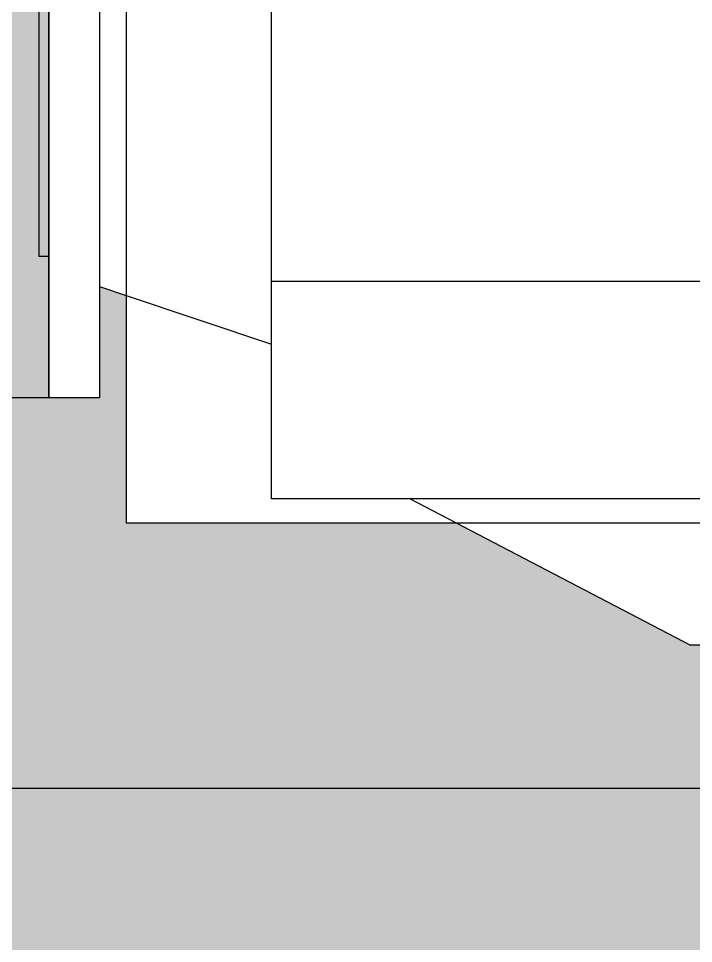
# Model space of a CAD drawing. Extents: x -18489 to 27370, y -8745 to 11880.
# Drawn here: x -14476.1 to -14433.7, y 2439.8 to 2497.9 of the extents above; entities that cross this region are included whole.
import ezdxf

# ---------------------------------------------------------------- set-up
doc = ezdxf.new("R2010")
doc.units = 0
doc.header["$LTSCALE"] = 100
for name, color, linetype in [('188K-SM-03-F10-MECH-EQ-Y2257103$0$0 Xref', 8, 'Continuous'), ('188K-SM-03-F10-MECH-EQ-Y2257103$0$M-EQU-FOUNDATION', 8, 'Continuous'), ('188K-SM-03-F10-MECH-EQ-Y2257103$0$Micron CUP L10 HVAC EQU$0$M-MECH-EQU', 136, 'Continuous'), ('188K-SM-03-F10-MECH-EQ-Y2257103$0$Micron CUP L10 HVAC EQU$0$M-PHASE1 AREA', 252, 'Continuous')]:
    doc.layers.add(name, color=color, linetype=linetype)

# ---------------------------------------------------------------- blocks, each defined once
blk = doc.blocks.new('188K-SM-03-F10-MECH-EQ-Y2257103$0$Micron CUP L10 HVAC EQU$0$A$C0c53ceb0')
at = {"layer": '188K-SM-03-F10-MECH-EQ-Y2257103$0$Micron CUP L10 HVAC EQU$0$M-PHASE1 AREA'}
for p, q in [((16689.57752, 15566.28856), (16689.57752, 16200.62033)), ((16683.23456, 16111.82215), (16683.23456, 15655.08454)), ((16689.57752, 15566.28856), (16503.33772, 15566.28856)), ((13383.58898, 15321.00495), (18509.19987, 15321.00495))]:
    blk.add_line(p, q, dxfattribs=at)
blk.add_wipeout([(16738.04308, 16279.54634), (17254.41031, 16279.54634), (17254.41031, 16540.26739), (17660.39929, 16540.26739), (17660.39929, 16279.54634), (18176.76653, 16279.54634), (18176.76653, 15487.36034), (17968.57249, 15487.36034), (17822.16053, 15410.85679), (17660.39929, 15410.85679), (17660.39929, 15226.63929), (17254.41031, 15226.63929), (17254.41031, 15410.85679), (17113.87378, 15410.85679), (17092.64908, 15410.85679), (16946.23711, 15487.36034), (16738.04308, 15487.36034), (16738.04308, 15630.5612), (16721.29603, 15636.17758), (16721.29603, 15566.27445), (16689.57814, 15566.27445), (16689.57814, 16200.63223), (16721.29603, 16200.63223), (16721.29603, 16130.7291), (16738.04308, 16136.34549)]).dxf.layer = '188K-SM-03-F10-MECH-EQ-Y2257103$0$Micron CUP L10 HVAC EQU$0$M-PHASE1 AREA'
for p, q in [((16738.04308, 16279.54634), (16738.04308, 15487.36034)), ((16829.3906, 15502.83867), (16829.3906, 16264.06801)), ((16689.57814, 16200.63223), (16689.57814, 15566.27445)), ((16721.29603, 16200.63223), (16721.29603, 15566.27445)), ((16689.57814, 15655.08454), (16683.23456, 15655.08454)), ((18085.41901, 15639.2256), (16829.3906, 15639.2256)), ((16721.29603, 15636.17758), (16738.04308, 15630.5612)), ((16738.04308, 15630.5612), (16829.3906, 15599.92637)), ((16721.29603, 15566.27445), (16689.57814, 15566.27445)), ((18085.41901, 15502.83867), (16829.3906, 15502.83867)), ((16916.61479, 15502.83867), (17092.64908, 15410.85679)), ((18176.76653, 15487.36034), (16738.04308, 15487.36034)), ((17254.41031, 15410.85679), (17092.64908, 15410.85679))]:
    blk.add_line(p, q, dxfattribs=at)
blk = doc.blocks.new('188K-SM-03-F10-MECH-EQ-Y2257103$0$Micron CUP L10 HVAC EQU')
at = {"layer": '188K-SM-03-F10-MECH-EQ-Y2257103$0$Micron CUP L10 HVAC EQU$0$M-MECH-EQU'}
blk.add_blockref('188K-SM-03-F10-MECH-EQ-Y2257103$0$Micron CUP L10 HVAC EQU$0$A$C0c53ceb0', (-206166.7, 2082.18), dxfattribs=at)
blk = doc.blocks.new('188K-SM-03-F10-MECH-EQ-Y2257103')
at = {"layer": '188K-SM-03-F10-MECH-EQ-Y2257103$0$M-EQU-FOUNDATION'}
h = blk.add_hatch(dxfattribs=at)
h.set_pattern_fill('AR-CONC', color=256, scale=0.1)
h.set_pattern_definition([(50, (4473.521, 709.199), (18.218467, -1.593909), [1.905, -20.955]), (355, (4473.521, 709.2), (-3.524342, 19.105685), [1.524, -16.764058]), (100.45144, (4475.04, 709.066), (14.694125, 17.511775), [1.619001, -17.809024]), (46.1842, (4473.521, 714.28), (27.107904, -4.204233), [2.8575, -31.4325]), (96.63556, (4475.78, 713.93), (23.740413, 24.742612), [2.428502, -26.71356]), (351.18415, (4473.52, 714.28), (23.740413, 24.742612), [2.285997, -25.145973]), (21, (4476.061, 713.009), (15.161439, -10.22652), [1.905, -20.955]), (326, (4476.061, 713.01), (6.180203, 18.418797), [1.524, -16.764]), (71.45144, (4477.325, 712.157), (21.341642, 8.192277), [1.619001, -17.808994]), (37.5, (4473.5214, 709.199), (0.3088603, 8.4555039), [0, -16.5608, 0, -17.018, 0, -16.8275]), (7.5, (4473.521, 709.199), (6.6819663, 10.0180575), [0, -9.7028, 0, -16.1798, 0, -6.4135]), (327.5, (4467.857, 709.199), (13.5590595, -0.5728744), [0, -6.35, 0, -19.812, 0, -26.289]), (317.5, (4465.317, 709.199), (14.812918, 2.542649), [0, -8.255, 0, -13.1572, 0, -18.669])])
h.paths.add_polyline_path([(-14928.149, 5602.459), (-14278.149, 5602.459), (-14278.149, 1902.459), (-14928.149, 1902.459)], flags=16)
h.paths.add_polyline_path([(-14933.149, 5607.459), (-14273.149, 5607.459), (-14273.149, 1897.459), (-14933.149, 1897.459)])
h = blk.add_hatch(dxfattribs=at)
h.set_pattern_fill('AR-CONC', color=256, scale=0.3)
h.set_pattern_definition([(50, (4473.52, 709.2), (54.6554, -4.78173), [5.715, -62.865]), (355, (4473.52, 709.2), (-10.57303, 57.31705), [4.572, -50.29218]), (100.45144, (4478.076, 708.8), (44.08237, 52.53533), [4.857, -53.42707]), (46.1842, (4473.52, 724.44), (81.32371, -12.6127), [8.5725, -94.2975]), (96.63556, (4480.3, 723.39), (71.22124, 74.22784), [7.2855, -80.14068]), (351.18415, (4473.52, 724.44), (71.22124, 74.22784), [6.858, -75.43792]), (21, (4481.14, 720.63), (45.48432, -30.67956), [5.715, -62.865]), (326, (4481.14, 720.63), (18.54061, 55.25639), [4.572, -50.292]), (71.45144, (4484.93, 718.07), (64.02493, 24.57683), [4.857, -53.42698]), (37.5, (4473.521, 709.2), (0.926581, 25.366512), [0, -49.6824, 0, -51.054, 0, -50.4825]), (7.5, (4473.52, 709.2), (20.0459, 30.054172), [0, -29.1084, 0, -48.5394, 0, -19.2405]), (327.5, (4456.529, 709.2), (40.677179, -1.718623), [0, -19.05, 0, -59.436, 0, -78.867]), (317.5, (4448.91, 709.2), (44.438754, 7.62795), [0, -24.765, 0, -39.4716, 0, -56.007])])
h.paths.add_polyline_path([(-14918.149, 5592.459), (-14288.149, 5592.459), (-14288.149, 1912.459), (-14918.149, 1912.459)])
at = {"layer": '188K-SM-03-F10-MECH-EQ-Y2257103$0$0 Xref', "xscale": 0.1, "yscale": 0.1, "zscale": 0.1}
blk.add_blockref('188K-SM-03-F10-MECH-EQ-Y2257103$0$Micron CUP L10 HVAC EQU', (4473.521, 709.199), dxfattribs=at)

msp = doc.modelspace()

# ---------------------------------------------------------------- block references
msp.add_blockref('188K-SM-03-F10-MECH-EQ-Y2257103', (0, 0))

doc.saveas('drawing.dxf')
